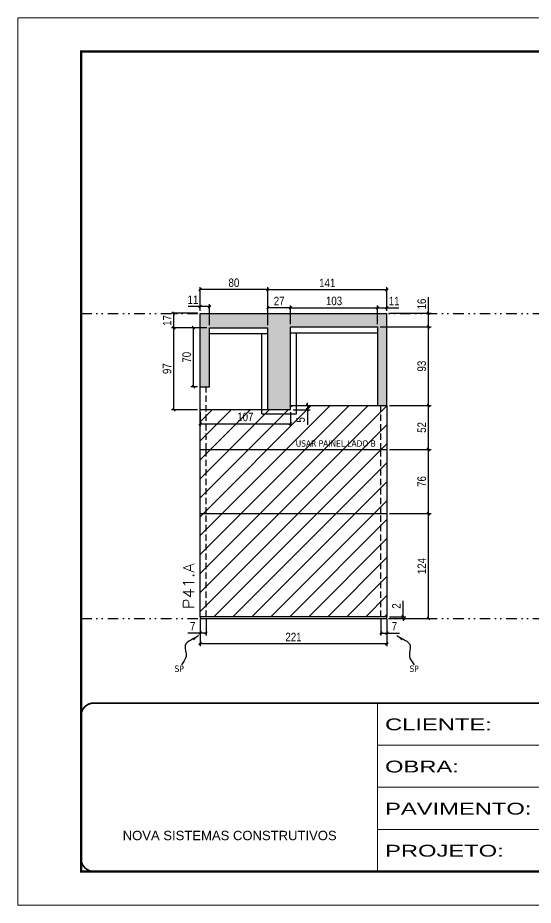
# Model space of a CAD drawing. Extents: x 14400 to 27878, y -21631 to 6985.
# Drawn here: x 15998 to 16609, y -5551 to -4501 of the extents above; entities that cross this region are included whole.
import ezdxf

# ---------------------------------------------------------------- set-up
doc = ezdxf.new("R2010")
doc.units = 0
for name, pattern in [('CONTINUO', [0]), ('DASHED', [0.75, 0.5, -0.25]), ('DIVIDE2', [0.625, 0.25, -0.125, 0, -0.125, 0, -0.125]), ('HIDDEN', [0.375, 0.25, -0.125])]:
    doc.linetypes.add(name, pattern=pattern)
for name, color, linetype in [('COTA', 241, 'Continuous'), ('Nível', 160, 'Continuous'), ('Painéis', 200, 'Continuous'), ('SARR_2.2x7', 40, 'Continuous'), ('Sarrafo de Pressão', 42, 'HIDDEN'), ('texto', 7, 'Continuous')]:
    doc.layers.add(name, color=color, linetype=linetype)
for name, color, linetype, lineweight in [('Folhas', 255, 'Continuous', 9), ('Hachura', 251, 'Continuous', 9), ('SARRAFO DE PRESSAO', 251, 'DASHED', 9), ('Texto Seção', 7, 'Continuous', 15)]:
    doc.layers.add(name, color=color, linetype=linetype, lineweight=lineweight)
doc.styles.add('ARIAL', font='arial.ttf')
doc.styles.add('COTA TECNICA', font='techl___.ttf', dxfattribs={"height": 10})
doc.styles.add('COTA TECNICA-50', font='techl___.ttf', dxfattribs={"height": 10})
doc.styles.add('REGUA-120', font='ROMANS.shx', dxfattribs={"height": 15})
doc.styles.get("Standard").update_dxf_attribs({"font": 'arial.ttf'})
doc.styles.add('Tecnologia', font='')
doc.styles.get('Tecnologia').set_extended_font_data('Forgotten Futurist')
doc.dimstyles.new('COTA PAINEL-50', dxfattribs={"dimtxt": 10, "dimasz": 3, "dimexe": 3, "dimexo": 3, "dimgap": 3, "dimtad": 1, "dimdec": 1, "dimzin": 12, "dimdsep": 46, "dimtxsty": 'COTA TECNICA-50', "dimblk1": 'OBLIQUE', "dimblk2": 'OBLIQUE', "dimsah": 1, "dimcen": 0.9, "dimclrd": 4, "dimclre": 4, "dimclrt": 240, "dimadec": 1, "dimazin": 3, "dimtfac": 1, "dimtdec": 1, "dimtmove": 0, "dimatfit": 3, "dimfxl": 1, "dimtolj": 1, "dimtzin": 12, "dimarcsym": 0})
doc.dimstyles.new('PAINEL', dxfattribs={"dimtxt": 10, "dimasz": 3, "dimexe": 3, "dimexo": 3, "dimgap": 3, "dimtad": 1, "dimdec": 1, "dimzin": 12, "dimdsep": 46, "dimtxsty": 'COTA TECNICA', "dimblk1": 'OBLIQUE', "dimblk2": 'OBLIQUE', "dimsah": 1, "dimcen": 0.9, "dimclrd": 4, "dimclre": 4, "dimclrt": 240, "dimadec": 1, "dimazin": 3, "dimtfac": 1, "dimtdec": 1, "dimtmove": 0, "dimatfit": 3, "dimfxl": 1, "dimtolj": 1, "dimtzin": 12, "dimarcsym": 0})
doc.dimstyles.get("Standard").update_dxf_attribs({"dimtxt": 0.18, "dimasz": 0.18, "dimexe": 0.18, "dimexo": 0.0625, "dimgap": 0.09, "dimtad": 0, "dimtih": 1, "dimtoh": 1, "dimdec": 4, "dimzin": 0, "dimdsep": 46, "dimtxsty": 'Standard', "dimcen": 0.09, "dimadec": 0, "dimazin": 0, "dimtfac": 1, "dimtdec": 4, "dimtofl": 0, "dimtmove": 0, "dimatfit": 3, "dimfxl": 1, "dimtolj": 1, "dimtzin": 0, "dimarcsym": 0})

# ---------------------------------------------------------------- blocks, each defined once
blk = doc.blocks.new('9999999999')
at = {"color": 30, "linetype": 'CONTINUO'}
for p, q in [((98564.6, 34230.2), (98564.6, 34429.4)), ((98564.6, 34379.6), (99584, 34379.6)), ((98564.6, 34329.8), (99488, 34329.8)), ((98564.6, 34280), (99488, 34280))]:
    blk.add_line(p, q, dxfattribs=at)
at = {"color": 30, "linetype": 'CONTINUO', "const_width": 2}
blk.add_lwpolyline([(99584, 34230.2), (99584, 34414.4, 0.414214), (99569, 34429.4), (98229, 34429.4, 0.414214), (98214, 34414.4), (98214, 34245.2, 0.414214), (98229, 34230.2), (99584, 34230.2)], format="xyb", dxfattribs=at)
at = {"layer": 'Folhas'}
blk.add_lwpolyline([(98139, 34190.2), (99624, 34190.2), (99624, 35240.2), (98139, 35240.2)], close=True, dxfattribs=at)
at = {"layer": 'Folhas', "color": 30, "const_width": 3}
blk.add_lwpolyline([(98214, 34230.2), (99584, 34230.2), (99584, 35200.2), (98214, 35200.2)], close=True, dxfattribs=at)
at = {"color": 7, "linetype": 'Continuous', "ltscale": 5, "style": 'ARIAL'}
blk.add_text('NOVA SISTEMAS CONSTRUTIVOS', height=11.059, dxfattribs=at).set_placement((98263.2, 34267.2))
at = {"layer": 'Folhas', "color": 7, "style": 'Tecnologia', "width": 1.5}
for s, p in [('CLIENTE:', (98573.7, 34397.2)), ('OBRA:', (98573.7, 34347.3)), ('PAVIMENTO:', (98573.7, 34297.5)), ('PROJETO:', (98573.7, 34247.7))]:
    blk.add_text(s, height=14, dxfattribs=at).set_placement(p)
blk = doc.blocks.new('_Oblique')
at = {"color": 0, "linetype": 'ByBlock', "lineweight": -2}
blk.add_line((-0.5, -0.5), (0.5, 0.5), dxfattribs=at)
blk = doc.blocks.new('*D3640')
at = {"layer": 'COTA', "color": 4, "lineweight": -2, "transparency": 16777216}
for p, q in [((16214.3, -5212.7), (16214.3, -5244.6)), ((16435.3, -5212.7), (16435.3, -5244.6)), ((16435.3, -5241.6), (16214.3, -5241.6))]:
    blk.add_line(p, q, dxfattribs=at)
at = {"layer": 'Defpoints', "color": 0, "transparency": 16777216}
for p in [(16214.3, -5209.7), (16435.3, -5209.7), (16214.3, -5241.6)]:
    blk.add_point(p, dxfattribs=at)
at = {"layer": 'COTA', "color": 4, "lineweight": -2, "transparency": 16777216, "xscale": 3, "yscale": 3, "zscale": 3, "rotation": 180}
blk.add_blockref('_Oblique', (16214.3, -5241.6), dxfattribs=at)
at = {"layer": 'COTA', "color": 4, "lineweight": -2, "transparency": 16777216, "xscale": 3, "yscale": 3, "zscale": 3}
blk.add_blockref('_Oblique', (16435.3, -5241.6), dxfattribs=at)
at = {"layer": 'COTA', "color": 240, "transparency": 16777216, "insert": (16324.8, -5233.6), "char_height": 10, "attachment_point": 5, "style": 'COTA TECNICA'}
blk.add_mtext('\\A1;221', dxfattribs=at)
blk = doc.blocks.new('*D3641')
at = {"layer": 'COTA', "color": 4, "lineweight": -2, "transparency": 16777216}
for p, q in [((16428.3, -5212.7), (16428.3, -5232)), ((16435.3, -5214.7), (16435.3, -5232)), ((16428.3, -5229), (16435.3, -5229)), ((16435.3, -5229), (16450.1, -5229))]:
    blk.add_line(p, q, dxfattribs=at)
at = {"layer": 'Defpoints', "color": 0, "transparency": 16777216}
for p in [(16428.3, -5209.7), (16435.3, -5211.7), (16435.3, -5229)]:
    blk.add_point(p, dxfattribs=at)
at = {"layer": 'COTA', "color": 4, "lineweight": -2, "transparency": 16777216, "xscale": 3, "yscale": 3, "zscale": 3, "rotation": 180}
blk.add_blockref('_Oblique', (16428.3, -5229), dxfattribs=at)
at = {"layer": 'COTA', "color": 4, "lineweight": -2, "transparency": 16777216, "xscale": 3, "yscale": 3, "zscale": 3}
blk.add_blockref('_Oblique', (16435.3, -5229), dxfattribs=at)
at = {"layer": 'COTA', "color": 240, "transparency": 16777216, "insert": (16444.2, -5220.9), "char_height": 10, "attachment_point": 5, "style": 'COTA TECNICA-50'}
blk.add_mtext('\\A1;7', dxfattribs=at)
blk = doc.blocks.new('*D3642')
at = {"layer": 'COTA', "color": 4, "lineweight": -2, "transparency": 16777216}
for p, q in [((16214.3, -5214.7), (16214.3, -5232)), ((16221.3, -5212.7), (16221.3, -5232)), ((16214.3, -5229), (16199.6, -5229)), ((16221.3, -5229), (16214.3, -5229))]:
    blk.add_line(p, q, dxfattribs=at)
at = {"layer": 'Defpoints', "color": 0, "transparency": 16777216}
for p in [(16214.3, -5211.7), (16221.3, -5209.7), (16214.3, -5229)]:
    blk.add_point(p, dxfattribs=at)
at = {"layer": 'COTA', "color": 4, "lineweight": -2, "transparency": 16777216, "xscale": 3, "yscale": 3, "zscale": 3, "rotation": 180}
blk.add_blockref('_Oblique', (16214.3, -5229), dxfattribs=at)
at = {"layer": 'COTA', "color": 4, "lineweight": -2, "transparency": 16777216, "xscale": 3, "yscale": 3, "zscale": 3}
blk.add_blockref('_Oblique', (16221.3, -5229), dxfattribs=at)
at = {"layer": 'COTA', "color": 240, "transparency": 16777216, "insert": (16205.5, -5220.9), "char_height": 10, "attachment_point": 5, "style": 'COTA TECNICA-50'}
blk.add_mtext('\\A1;7', dxfattribs=at)
blk = doc.blocks.new('*D3643')
at = {"layer": 'COTA', "color": 4, "lineweight": -2, "transparency": 16777216}
for p, q in [((16454.6, -5209.7), (16454.6, -5190.9)), ((16438.3, -5209.7), (16457.6, -5209.7)), ((16438.3, -5211.7), (16457.6, -5211.7)), ((16454.6, -5211.7), (16454.6, -5209.7)), ((16454.6, -5211.7), (16454.6, -5214.7))]:
    blk.add_line(p, q, dxfattribs=at)
at = {"layer": 'Defpoints', "color": 0, "transparency": 16777216}
for p in [(16435.3, -5209.7), (16435.3, -5211.7), (16454.6, -5211.7)]:
    blk.add_point(p, dxfattribs=at)
at = {"layer": 'COTA', "color": 4, "lineweight": -2, "transparency": 16777216, "xscale": 3, "yscale": 3, "zscale": 3}
for p, rotation in [((16454.6, -5209.7), 270), ((16454.6, -5211.7), 90)]:
    blk.add_blockref('_Oblique', p, dxfattribs=dict(at, rotation=rotation))
at = {"layer": 'COTA', "color": 240, "transparency": 16777216, "insert": (16446.6, -5197), "char_height": 10, "attachment_point": 5, "rotation": 90, "style": 'COTA TECNICA-50'}
blk.add_mtext('\\A1;2', dxfattribs=at)
blk = doc.blocks.new('*D3644')
at = {"layer": 'COTA', "color": 4, "linetype": 'ByBlock', "lineweight": -2, "transparency": 16777216}
for p, q in [((16438.3, -5087.7), (16487.7, -5087.7)), ((16484.7, -5211.7), (16484.7, -5087.7)), ((16438.3, -5211.7), (16487.7, -5211.7))]:
    blk.add_line(p, q, dxfattribs=at)
at = {"layer": 'Defpoints', "color": 0, "linetype": 'ByBlock', "transparency": 16777216}
for p in [(16435.3, -5087.7), (16484.7, -5087.7), (16435.3, -5211.7)]:
    blk.add_point(p, dxfattribs=at)
at = {"layer": 'COTA', "color": 4, "linetype": 'ByBlock', "lineweight": -2, "transparency": 16777216, "xscale": 3, "yscale": 3, "zscale": 3}
for p, rotation in [((16484.7, -5087.7), 90), ((16484.7, -5211.7), 270)]:
    blk.add_blockref('_Oblique', p, dxfattribs=dict(at, rotation=rotation))
at = {"layer": 'COTA', "color": 240, "linetype": 'ByBlock', "transparency": 16777216, "insert": (16476.6, -5149.7), "char_height": 10, "attachment_point": 5, "rotation": 90, "style": 'COTA TECNICA'}
blk.add_mtext('\\A1;124', dxfattribs=at)
blk = doc.blocks.new('*D3645')
at = {"layer": 'COTA', "color": 4, "lineweight": -2, "transparency": 16777216}
for p, q in [((16438.3, -5011.7), (16487.7, -5011.7)), ((16484.7, -5087.7), (16484.7, -5011.7)), ((16438.3, -5087.7), (16487.7, -5087.7))]:
    blk.add_line(p, q, dxfattribs=at)
at = {"layer": 'Defpoints', "color": 0, "transparency": 16777216}
for p in [(16435.3, -5011.7), (16484.7, -5011.7), (16435.3, -5087.7)]:
    blk.add_point(p, dxfattribs=at)
at = {"layer": 'COTA', "color": 4, "lineweight": -2, "transparency": 16777216, "xscale": 3, "yscale": 3, "zscale": 3}
for p, rotation in [((16484.7, -5011.7), 90), ((16484.7, -5087.7), 270)]:
    blk.add_blockref('_Oblique', p, dxfattribs=dict(at, rotation=rotation))
at = {"layer": 'COTA', "color": 240, "transparency": 16777216, "insert": (16476.6, -5049.7), "char_height": 10, "attachment_point": 5, "rotation": 90, "style": 'COTA TECNICA'}
blk.add_mtext('\\A1;76', dxfattribs=at)
blk = doc.blocks.new('*D3659')
at = {"layer": 'COTA', "color": 4, "lineweight": -2, "transparency": 16777216}
for p, q in [((16438.3, -4959.7), (16487.7, -4959.7)), ((16484.7, -5011.7), (16484.7, -4959.7)), ((16438.3, -5011.7), (16487.7, -5011.7))]:
    blk.add_line(p, q, dxfattribs=at)
at = {"layer": 'Defpoints', "color": 0, "transparency": 16777216}
for p in [(16435.3, -4959.7), (16484.7, -4959.7), (16435.3, -5011.7)]:
    blk.add_point(p, dxfattribs=at)
at = {"layer": 'COTA', "color": 4, "lineweight": -2, "transparency": 16777216, "xscale": 3, "yscale": 3, "zscale": 3}
for p, rotation in [((16484.7, -4959.7), 90), ((16484.7, -5011.7), 270)]:
    blk.add_blockref('_Oblique', p, dxfattribs=dict(at, rotation=rotation))
at = {"layer": 'COTA', "color": 240, "transparency": 16777216, "insert": (16476.6, -4985.7), "char_height": 10, "attachment_point": 5, "rotation": 90, "style": 'COTA TECNICA'}
blk.add_mtext('\\A1;52', dxfattribs=at)
blk = doc.blocks.new('*D3660')
at = {"layer": 'COTA', "color": 4, "lineweight": -2, "transparency": 16777216}
for p, q in [((16427.3, -4866.7), (16487.7, -4866.7)), ((16484.7, -4959.7), (16484.7, -4866.7)), ((16438.3, -4959.7), (16487.7, -4959.7))]:
    blk.add_line(p, q, dxfattribs=at)
at = {"layer": 'Defpoints', "color": 0, "transparency": 16777216}
for p in [(16424.3, -4866.7), (16484.7, -4866.7), (16435.3, -4959.7)]:
    blk.add_point(p, dxfattribs=at)
at = {"layer": 'COTA', "color": 4, "lineweight": -2, "transparency": 16777216, "xscale": 3, "yscale": 3, "zscale": 3}
for p, rotation in [((16484.7, -4866.7), 90), ((16484.7, -4959.7), 270)]:
    blk.add_blockref('_Oblique', p, dxfattribs=dict(at, rotation=rotation))
at = {"layer": 'COTA', "color": 240, "transparency": 16777216, "insert": (16476.5, -4913.2), "char_height": 10, "attachment_point": 5, "rotation": 90, "style": 'COTA TECNICA'}
blk.add_mtext('\\A1;93', dxfattribs=at)
blk = doc.blocks.new('*D3661')
at = {"layer": 'COTA', "color": 4, "lineweight": -2, "transparency": 16777216}
for p, q in [((16484.7, -4850.7), (16484.7, -4831.7)), ((16438.3, -4850.7), (16487.7, -4850.7)), ((16484.7, -4866.7), (16484.7, -4850.7)), ((16427.3, -4866.7), (16487.7, -4866.7))]:
    blk.add_line(p, q, dxfattribs=at)
at = {"layer": 'Defpoints', "color": 0, "transparency": 16777216}
for p in [(16435.3, -4850.7), (16484.7, -4850.7), (16424.3, -4866.7)]:
    blk.add_point(p, dxfattribs=at)
at = {"layer": 'COTA', "color": 4, "lineweight": -2, "transparency": 16777216, "xscale": 3, "yscale": 3, "zscale": 3}
for p, rotation in [((16484.7, -4850.7), 90), ((16484.7, -4866.7), 270)]:
    blk.add_blockref('_Oblique', p, dxfattribs=dict(at, rotation=rotation))
at = {"layer": 'COTA', "color": 240, "transparency": 16777216, "insert": (16476.6, -4839.7), "char_height": 10, "attachment_point": 5, "rotation": 90, "style": 'COTA TECNICA'}
blk.add_mtext('\\A1;16', dxfattribs=at)
blk = doc.blocks.new('*D3662')
at = {"layer": 'COTA', "color": 4, "lineweight": -2, "transparency": 16777216}
for p, q in [((16214.3, -4847.7), (16214.3, -4839.8)), ((16225.3, -4864.7), (16225.3, -4839.8)), ((16214.3, -4842.8), (16200.3, -4842.8)), ((16225.3, -4842.8), (16214.3, -4842.8))]:
    blk.add_line(p, q, dxfattribs=at)
at = {"layer": 'Defpoints', "color": 0, "transparency": 16777216}
for p in [(16214.3, -4842.8), (16214.3, -4850.7), (16225.3, -4867.7)]:
    blk.add_point(p, dxfattribs=at)
at = {"layer": 'COTA', "color": 4, "lineweight": -2, "transparency": 16777216, "xscale": 3, "yscale": 3, "zscale": 3, "rotation": 180}
blk.add_blockref('_Oblique', (16214.3, -4842.8), dxfattribs=at)
at = {"layer": 'COTA', "color": 4, "lineweight": -2, "transparency": 16777216, "xscale": 3, "yscale": 3, "zscale": 3}
blk.add_blockref('_Oblique', (16225.3, -4842.8), dxfattribs=at)
at = {"layer": 'COTA', "color": 240, "transparency": 16777216, "insert": (16205.8, -4834.7), "char_height": 10, "attachment_point": 5, "style": 'COTA TECNICA'}
blk.add_mtext('\\A1;11', dxfattribs=at)
blk = doc.blocks.new('*D3663')
at = {"layer": 'COTA', "color": 4, "lineweight": -2, "transparency": 16777216}
for p, q in [((16214.3, -4847.7), (16214.3, -4819.7)), ((16294.3, -4822.7), (16214.3, -4822.7)), ((16294.3, -4864.7), (16294.3, -4819.7))]:
    blk.add_line(p, q, dxfattribs=at)
at = {"layer": 'Defpoints', "color": 0, "transparency": 16777216}
for p in [(16214.3, -4822.7), (16214.3, -4850.7), (16294.3, -4867.7)]:
    blk.add_point(p, dxfattribs=at)
at = {"layer": 'COTA', "color": 4, "lineweight": -2, "transparency": 16777216, "xscale": 3, "yscale": 3, "zscale": 3, "rotation": 180}
blk.add_blockref('_Oblique', (16214.3, -4822.7), dxfattribs=at)
at = {"layer": 'COTA', "color": 4, "lineweight": -2, "transparency": 16777216, "xscale": 3, "yscale": 3, "zscale": 3}
blk.add_blockref('_Oblique', (16294.3, -4822.7), dxfattribs=at)
at = {"layer": 'COTA', "color": 240, "transparency": 16777216, "insert": (16254.3, -4814.6), "char_height": 10, "attachment_point": 5, "style": 'COTA TECNICA'}
blk.add_mtext('\\A1;80', dxfattribs=at)
blk = doc.blocks.new('*D3664')
at = {"layer": 'COTA', "color": 4, "lineweight": -2, "transparency": 16777216}
for p, q in [((16294.3, -4864.7), (16294.3, -4841.3)), ((16321.3, -4844.3), (16294.3, -4844.3)), ((16321.3, -4863.7), (16321.3, -4841.3))]:
    blk.add_line(p, q, dxfattribs=at)
at = {"layer": 'Defpoints', "color": 0, "transparency": 16777216}
for p in [(16294.3, -4844.3), (16294.3, -4867.7), (16321.3, -4866.7)]:
    blk.add_point(p, dxfattribs=at)
at = {"layer": 'COTA', "color": 4, "lineweight": -2, "transparency": 16777216, "xscale": 3, "yscale": 3, "zscale": 3, "rotation": 180}
blk.add_blockref('_Oblique', (16294.3, -4844.3), dxfattribs=at)
at = {"layer": 'COTA', "color": 4, "lineweight": -2, "transparency": 16777216, "xscale": 3, "yscale": 3, "zscale": 3}
blk.add_blockref('_Oblique', (16321.3, -4844.3), dxfattribs=at)
at = {"layer": 'COTA', "color": 240, "transparency": 16777216, "insert": (16307.8, -4836.2), "char_height": 10, "attachment_point": 5, "style": 'COTA TECNICA'}
blk.add_mtext('\\A1;27', dxfattribs=at)
blk = doc.blocks.new('*D3665')
at = {"layer": 'COTA', "color": 4, "lineweight": -2, "transparency": 16777216}
for p, q in [((16321.3, -4863.7), (16321.3, -4841.3)), ((16321.3, -4844.3), (16424.3, -4844.3)), ((16424.3, -4863.7), (16424.3, -4841.3))]:
    blk.add_line(p, q, dxfattribs=at)
at = {"layer": 'Defpoints', "color": 0, "transparency": 16777216}
for p in [(16424.3, -4844.3), (16321.3, -4866.7), (16424.3, -4866.7)]:
    blk.add_point(p, dxfattribs=at)
at = {"layer": 'COTA', "color": 4, "lineweight": -2, "transparency": 16777216, "xscale": 3, "yscale": 3, "zscale": 3, "rotation": 180}
blk.add_blockref('_Oblique', (16321.3, -4844.3), dxfattribs=at)
at = {"layer": 'COTA', "color": 4, "lineweight": -2, "transparency": 16777216, "xscale": 3, "yscale": 3, "zscale": 3}
blk.add_blockref('_Oblique', (16424.3, -4844.3), dxfattribs=at)
at = {"layer": 'COTA', "color": 240, "transparency": 16777216, "insert": (16372.8, -4836.1), "char_height": 10, "attachment_point": 5, "style": 'COTA TECNICA'}
blk.add_mtext('\\A1;103', dxfattribs=at)
blk = doc.blocks.new('*D3666')
at = {"layer": 'COTA', "color": 4, "lineweight": -2, "transparency": 16777216}
for p, q in [((16294.3, -4864.7), (16294.3, -4819.7)), ((16294.3, -4822.7), (16435.3, -4822.7)), ((16435.3, -4847.7), (16435.3, -4819.7))]:
    blk.add_line(p, q, dxfattribs=at)
at = {"layer": 'Defpoints', "color": 0, "transparency": 16777216}
for p in [(16435.3, -4822.7), (16435.3, -4850.7), (16294.3, -4867.7)]:
    blk.add_point(p, dxfattribs=at)
at = {"layer": 'COTA', "color": 4, "lineweight": -2, "transparency": 16777216, "xscale": 3, "yscale": 3, "zscale": 3, "rotation": 180}
blk.add_blockref('_Oblique', (16294.3, -4822.7), dxfattribs=at)
at = {"layer": 'COTA', "color": 4, "lineweight": -2, "transparency": 16777216, "xscale": 3, "yscale": 3, "zscale": 3}
blk.add_blockref('_Oblique', (16435.3, -4822.7), dxfattribs=at)
at = {"layer": 'COTA', "color": 240, "transparency": 16777216, "insert": (16364.8, -4814.7), "char_height": 10, "attachment_point": 5, "style": 'COTA TECNICA'}
blk.add_mtext('\\A1;141', dxfattribs=at)
blk = doc.blocks.new('*D3667')
at = {"layer": 'COTA', "color": 4, "lineweight": -2, "transparency": 16777216}
for p, q in [((16424.3, -4863.7), (16424.3, -4841.3)), ((16424.3, -4844.3), (16435.3, -4844.3)), ((16435.3, -4847.7), (16435.3, -4841.3)), ((16435.3, -4844.3), (16449.4, -4844.3))]:
    blk.add_line(p, q, dxfattribs=at)
at = {"layer": 'Defpoints', "color": 0, "transparency": 16777216}
for p in [(16435.3, -4844.3), (16435.3, -4850.7), (16424.3, -4866.7)]:
    blk.add_point(p, dxfattribs=at)
at = {"layer": 'COTA', "color": 4, "lineweight": -2, "transparency": 16777216, "xscale": 3, "yscale": 3, "zscale": 3, "rotation": 180}
blk.add_blockref('_Oblique', (16424.3, -4844.3), dxfattribs=at)
at = {"layer": 'COTA', "color": 4, "lineweight": -2, "transparency": 16777216, "xscale": 3, "yscale": 3, "zscale": 3}
blk.add_blockref('_Oblique', (16435.3, -4844.3), dxfattribs=at)
at = {"layer": 'COTA', "color": 240, "transparency": 16777216, "insert": (16443.9, -4836.2), "char_height": 10, "attachment_point": 5, "style": 'COTA TECNICA'}
blk.add_mtext('\\A1;11', dxfattribs=at)
blk = doc.blocks.new('*D3668')
at = {"layer": 'COTA', "color": 4, "lineweight": -2, "transparency": 16777216}
for p, q in [((16222.3, -4867.7), (16203.5, -4867.7)), ((16206.5, -4937.7), (16206.5, -4867.7)), ((16211.3, -4937.7), (16203.5, -4937.7))]:
    blk.add_line(p, q, dxfattribs=at)
at = {"layer": 'Defpoints', "color": 0, "transparency": 16777216}
for p in [(16206.5, -4867.7), (16225.3, -4867.7), (16214.3, -4937.7)]:
    blk.add_point(p, dxfattribs=at)
at = {"layer": 'COTA', "color": 4, "lineweight": -2, "transparency": 16777216, "xscale": 3, "yscale": 3, "zscale": 3}
for p, rotation in [((16206.5, -4867.7), 90), ((16206.5, -4937.7), 270)]:
    blk.add_blockref('_Oblique', p, dxfattribs=dict(at, rotation=rotation))
at = {"layer": 'COTA', "color": 240, "transparency": 16777216, "insert": (16198.4, -4902.7), "char_height": 10, "attachment_point": 5, "rotation": 90, "style": 'COTA TECNICA'}
blk.add_mtext('\\A1;70', dxfattribs=at)
blk = doc.blocks.new('*D3669')
at = {"layer": 'COTA', "color": 4, "lineweight": -2, "transparency": 16777216}
for p, q in [((16211.3, -4850.7), (16180.3, -4850.7)), ((16183.3, -4867.7), (16183.3, -4850.7)), ((16222.3, -4867.7), (16180.3, -4867.7))]:
    blk.add_line(p, q, dxfattribs=at)
at = {"layer": 'Defpoints', "color": 0, "transparency": 16777216}
for p in [(16183.3, -4850.7), (16214.3, -4850.7), (16225.3, -4867.7)]:
    blk.add_point(p, dxfattribs=at)
at = {"layer": 'COTA', "color": 4, "lineweight": -2, "transparency": 16777216, "xscale": 3, "yscale": 3, "zscale": 3}
for p, rotation in [((16183.3, -4850.7), 90), ((16183.3, -4867.7), 270)]:
    blk.add_blockref('_Oblique', p, dxfattribs=dict(at, rotation=rotation))
at = {"layer": 'COTA', "color": 240, "transparency": 16777216, "insert": (16175.3, -4859.2), "char_height": 10, "attachment_point": 5, "rotation": 90, "style": 'COTA TECNICA'}
blk.add_mtext('\\A1;17', dxfattribs=at)
blk = doc.blocks.new('*D3670')
at = {"layer": 'COTA', "color": 4, "lineweight": -2, "transparency": 16777216}
for p, q in [((16214.3, -4967.7), (16214.3, -4984.4)), ((16321.3, -4967.7), (16321.3, -4984.4)), ((16214.3, -4981.4), (16321.3, -4981.4))]:
    blk.add_line(p, q, dxfattribs=at)
at = {"layer": 'Defpoints', "color": 0, "transparency": 16777216}
for p in [(16214.3, -4964.7), (16321.3, -4964.7), (16321.3, -4981.4)]:
    blk.add_point(p, dxfattribs=at)
at = {"layer": 'COTA', "color": 4, "lineweight": -2, "transparency": 16777216, "xscale": 3, "yscale": 3, "zscale": 3, "rotation": 180}
blk.add_blockref('_Oblique', (16214.3, -4981.4), dxfattribs=at)
at = {"layer": 'COTA', "color": 4, "lineweight": -2, "transparency": 16777216, "xscale": 3, "yscale": 3, "zscale": 3}
blk.add_blockref('_Oblique', (16321.3, -4981.4), dxfattribs=at)
at = {"layer": 'COTA', "color": 240, "transparency": 16777216, "insert": (16267.8, -4973.3), "char_height": 10, "attachment_point": 5, "style": 'COTA TECNICA'}
blk.add_mtext('\\A1;107', dxfattribs=at)
blk = doc.blocks.new('*D3671')
at = {"layer": 'COTA', "color": 4, "lineweight": -2, "transparency": 16777216}
for p, q in [((16324.3, -4959.7), (16344.4, -4959.7)), ((16324.3, -4964.7), (16344.4, -4964.7)), ((16341.4, -4959.7), (16341.4, -4956.7)), ((16341.4, -4959.7), (16341.4, -4964.7)), ((16341.4, -4964.7), (16341.4, -4982.8))]:
    blk.add_line(p, q, dxfattribs=at)
at = {"layer": 'Defpoints', "color": 0, "transparency": 16777216}
for p in [(16321.3, -4959.7), (16321.3, -4964.7), (16341.4, -4964.7)]:
    blk.add_point(p, dxfattribs=at)
at = {"layer": 'COTA', "color": 4, "lineweight": -2, "transparency": 16777216, "xscale": 3, "yscale": 3, "zscale": 3}
for p, rotation in [((16341.4, -4959.7), 270), ((16341.4, -4964.7), 90)]:
    blk.add_blockref('_Oblique', p, dxfattribs=dict(at, rotation=rotation))
at = {"layer": 'COTA', "color": 240, "transparency": 16777216, "insert": (16333.3, -4976.8), "char_height": 10, "attachment_point": 5, "rotation": 90, "style": 'COTA TECNICA'}
blk.add_mtext('\\A1;5', dxfattribs=at)
blk = doc.blocks.new('*D3672')
at = {"layer": 'COTA', "color": 4, "lineweight": -2, "transparency": 16777216}
for p, q in [((16222.3, -4867.7), (16180.3, -4867.7)), ((16183.3, -4964.7), (16183.3, -4867.7)), ((16211.3, -4964.7), (16180.3, -4964.7))]:
    blk.add_line(p, q, dxfattribs=at)
at = {"layer": 'Defpoints', "color": 0, "transparency": 16777216}
for p in [(16183.3, -4867.7), (16225.3, -4867.7), (16214.3, -4964.7)]:
    blk.add_point(p, dxfattribs=at)
at = {"layer": 'COTA', "color": 4, "lineweight": -2, "transparency": 16777216, "xscale": 3, "yscale": 3, "zscale": 3}
for p, rotation in [((16183.3, -4867.7), 90), ((16183.3, -4964.7), 270)]:
    blk.add_blockref('_Oblique', p, dxfattribs=dict(at, rotation=rotation))
at = {"layer": 'COTA', "color": 240, "transparency": 16777216, "insert": (16175.2, -4916.2), "char_height": 10, "attachment_point": 5, "rotation": 90, "style": 'COTA TECNICA'}
blk.add_mtext('\\A1;97', dxfattribs=at)

msp = doc.modelspace()

# ---------------------------------------------------------------- hatches: boundary and pattern name
at = {"layer": 'COTA'}
h = msp.add_hatch(dxfattribs=at)
h.set_pattern_fill('AR-CONC', color=256, scale=0.03)
h.paths.add_polyline_path([(16294.35, -4964.74), (16321.35, -4964.74), (16321.35, -4866.74), (16424.35, -4866.74), (16424.35, -4959.74), (16435.35, -4959.74), (16435.35, -4850.74), (16214.35, -4850.74), (16214.35, -4937.74), (16225.35, -4937.74), (16225.35, -4867.74), (16294.35, -4867.74)])
at = {"layer": 'Hachura'}
h = msp.add_hatch(dxfattribs=at)
h.set_pattern_fill('ANSI31', color=256, scale=5)
h.paths.add_polyline_path([(16435.35, -4959.74), (16321.35, -4959.74), (16321.35, -4964.74), (16214.35, -4964.74), (16214.35, -5011.74), (16435.35, -5011.74)])
h.paths.add_polyline_path([(16435.35, -5011.74), (16214.35, -5011.74), (16214.35, -5087.74), (16435.35, -5087.74)])
h.paths.add_polyline_path([(16435.35, -5087.74), (16214.35, -5087.74), (16214.35, -5209.74), (16435.35, -5209.74)])

# ---------------------------------------------------------------- linework, layer by layer
at = {"layer": 'COTA'}
for p, q in [((16214.35, -4850.74), (16435.35, -4850.74)), ((16214.35, -4937.74), (16214.35, -4850.74)), ((16435.35, -4959.74), (16435.35, -4850.74))]:
    msp.add_line(p, q, dxfattribs=at)
at = {"layer": 'Nível', "color": 4, "linetype": 'DIVIDE2', "ltscale": 50}
for p, q in [((16073.47, -4850.74), (17443.47, -4850.74)), ((16073.47, -5211.74), (17443.47, -5211.74))]:
    msp.add_line(p, q, dxfattribs=at)
at = {"layer": 'Painéis'}
for p, q in [((16225.35, -4867.74), (16294.35, -4867.74)), ((16225.35, -4937.74), (16225.35, -4867.74)), ((16294.35, -4964.74), (16294.35, -4867.74)), ((16321.35, -4964.74), (16321.35, -4866.74)), ((16321.35, -4866.74), (16424.35, -4866.74)), ((16424.35, -4866.74), (16424.35, -4959.74)), ((16214.35, -5209.74), (16214.35, -4937.74)), ((16214.35, -4937.74), (16225.35, -4937.74)), ((16321.35, -4964.74), (16214.35, -4964.74)), ((16321.35, -4959.74), (16435.35, -4959.74)), ((16435.35, -4959.74), (16435.35, -5209.74)), ((16214.35, -5011.74), (16435.35, -5011.74)), ((16214.35, -5087.74), (16435.35, -5087.74))]:
    msp.add_line(p, q, dxfattribs=at)
msp.add_lwpolyline([(16435.35, -5209.74), (16214.35, -5209.74), (16214.35, -5211.74), (16435.35, -5211.74)], close=True, dxfattribs=at)
at = {"layer": 'SARR_2.2x7'}
for p, q in [((16225.35, -4874.74), (16294.35, -4874.74)), ((16287.35, -4969.74), (16287.35, -4874.74)), ((16321.35, -4873.74), (16424.35, -4873.74)), ((16328.35, -4969.74), (16328.35, -4873.74)), ((16287.35, -4969.74), (16328.35, -4969.74))]:
    msp.add_line(p, q, dxfattribs=at)
at = {"layer": 'Sarrafo de Pressão', "ltscale": 30}
for p, q in [((16221.35, -5011.74), (16221.35, -4937.74)), ((16428.35, -5011.74), (16428.35, -4959.74)), ((16221.35, -5087.74), (16221.35, -5011.74)), ((16428.35, -5087.74), (16428.35, -5011.74)), ((16221.35, -5209.74), (16221.35, -5087.74)), ((16428.35, -5209.74), (16428.35, -5087.74))]:
    msp.add_line(p, q, dxfattribs=at)

# ---------------------------------------------------------------- block references
at = {"layer": 'SARRAFO DE PRESSAO', "color": 6, "linetype": 'ByBlock'}
msp.add_blockref('9999999999', (-82140.51, -39741.23), dxfattribs=at)

# ---------------------------------------------------------------- texts
at = {"layer": 'texto', "color": 0, "char_height": 7.5, "attachment_point": 5}
for s, insert in [('{\\fTahoma|b0|i0|c0|p34;\\C4;USAR PAINEL LADO B }', (16374.83, -5004.79)), ('{\\fTahoma|b0|i0|c0|p34;\\C4;SP}', (16189.57, -5271.23)), ('{\\fTahoma|b0|i0|c0|p34;\\C4;SP}', (16467.59, -5271.23))]:
    msp.add_mtext(s, dxfattribs=dict(at, insert=insert))
at = {"layer": 'Texto Seção', "style": 'REGUA-120', "width": 1.1}
msp.add_text('P41.A', height=13, rotation=90, dxfattribs=at).set_placement((16207.1, -5200.98))

# ---------------------------------------------------------------- dimensions: what is measured, and where the dimension line sits
at = {"layer": 'COTA'}
for base, p1, p2, dimstyle, picture, middle in [((16214.35, -4822.74), (16294.35, -4867.74), (16214.35, -4850.74), 'PAINEL', '*D3663', (16254.35, -4814.62)), ((16435.35, -4822.74), (16294.35, -4867.74), (16435.35, -4850.74), 'PAINEL', '*D3666', (16364.85, -4814.67)), ((16214.35, -4842.8), (16225.35, -4867.74), (16214.35, -4850.74), 'PAINEL', '*D3662', (16205.8, -4834.74)), ((16294.35, -4844.3), (16321.35, -4866.74), (16294.35, -4867.74), 'PAINEL', '*D3664', (16307.85, -4836.22)), ((16424.35, -4844.3), (16321.35, -4866.74), (16424.35, -4866.74), 'PAINEL', '*D3665', (16372.85, -4836.08)), ((16435.35, -4844.3), (16424.35, -4866.74), (16435.35, -4850.74), 'PAINEL', '*D3667', (16443.89, -4836.24)), ((16321.35, -4981.43), (16214.35, -4964.74), (16321.35, -4964.74), 'PAINEL', '*D3670', (16267.85, -4973.33)), ((16435.35, -5228.98), (16428.35, -5209.74), (16435.35, -5211.74), 'COTA PAINEL-50', '*D3641', (16444.21, -5220.91))]:
    dim = msp.add_linear_dim(base=base, p1=p1, p2=p2, dimstyle=dimstyle, dxfattribs=at)
    dim.commit()
    dim.dimension.update_dxf_attribs({"geometry": picture, "text_midpoint": middle})
for base, p1, p2, angle, dimstyle, picture, middle in [((16484.71, -4850.74), (16424.35, -4866.74), (16435.35, -4850.74), 90, 'PAINEL', '*D3661', (16476.61, -4839.73)), ((16183.33, -4850.74), (16225.35, -4867.74), (16214.35, -4850.74), 90, 'PAINEL', '*D3669', (16175.26, -4859.24)), ((16183.33, -4867.74), (16214.35, -4964.74), (16225.35, -4867.74), 90, 'PAINEL', '*D3672', (16175.23, -4916.24)), ((16206.55, -4867.74), (16214.35, -4937.74), (16225.35, -4867.74), 90, 'PAINEL', '*D3668', (16198.44, -4902.74)), ((16484.71, -4866.74), (16435.35, -4959.74), (16424.35, -4866.74), 90, 'PAINEL', '*D3660', (16476.46, -4913.24)), ((16341.45, -4964.74), (16321.35, -4959.74), (16321.35, -4964.74), 90, 'PAINEL', '*D3671', (16333.34, -4976.79)), ((16484.71, -4959.74), (16435.35, -5011.74), (16435.35, -4959.74), 90, 'PAINEL', '*D3659', (16476.6, -4985.74)), ((16484.71, -5011.74), (16435.35, -5087.74), (16435.35, -5011.74), 90, 'PAINEL', '*D3645', (16476.61, -5049.74)), ((16214.35, -5228.98), (16221.35, -5209.74), (16214.35, -5211.74), 180, 'COTA PAINEL-50', '*D3642', (16205.48, -5220.91))]:
    dim = msp.add_linear_dim(base=base, p1=p1, p2=p2, angle=angle, dimstyle=dimstyle, dxfattribs=at)
    dim.commit()
    dim.dimension.update_dxf_attribs({"geometry": picture, "text_midpoint": middle})
at = {"layer": 'COTA', "linetype": 'ByBlock'}
dim = msp.add_aligned_dim(p1=(16435.35, -5211.74), p2=(16435.35, -5087.74), distance=-49.37, dimstyle='PAINEL', dxfattribs=at)
dim.commit()
dim.dimension.update_dxf_attribs({"geometry": '*D3644', "text_midpoint": (16476.64, -5149.74)})
at = {"layer": 'COTA'}
dim = msp.add_linear_dim(base=(16454.6, -5211.74), p1=(16435.35, -5209.74), p2=(16435.35, -5211.74), angle=90, dimstyle='COTA PAINEL-50', dxfattribs=at)
dim.commit()
dim.dimension.update_dxf_attribs({"geometry": '*D3643', "text_midpoint": (16454.6, -5196.99), "dimtype": 160})
dim = msp.add_linear_dim(base=(16214.35, -5241.63), p1=(16435.35, -5209.74), p2=(16214.35, -5209.74), angle=180, dimstyle='PAINEL', override={"dimarcsym": 2}, dxfattribs=at)
dim.commit()
dim.dimension.update_dxf_attribs({"geometry": '*D3640', "text_midpoint": (16324.85, -5233.58)})

# ---------------------------------------------------------------- leaders
at = {"layer": 'COTA', "path_type": 1}
for points in [[(16212.52, -5231.92), (16196.73, -5243.76), (16197.66, -5256.76), (16192.1, -5266.54)], [(16447.18, -5231.92), (16462.96, -5243.76), (16462.04, -5256.76), (16467.59, -5266.54)]]:
    msp.add_leader(points, dimstyle='Standard', override={"dimasz": 8}, dxfattribs=at)

doc.saveas('drawing.dxf')
